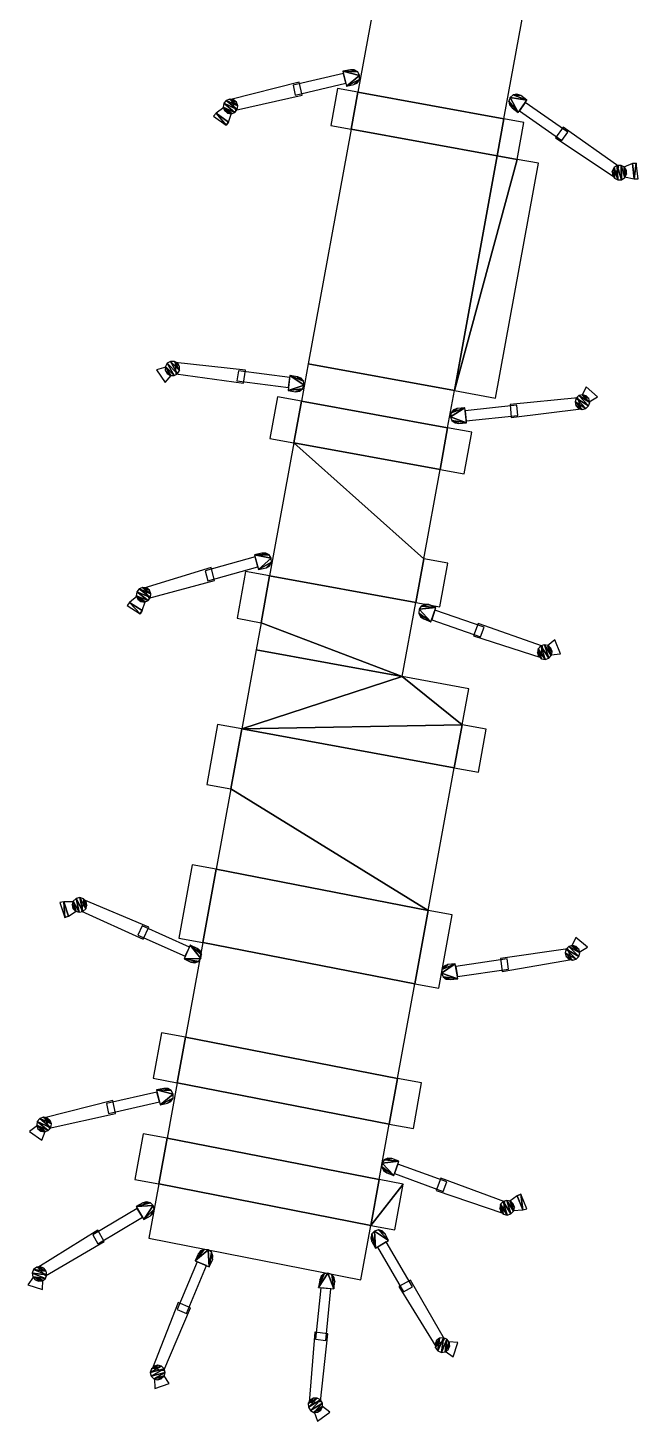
# Model space of a CAD drawing. Extents: x -4152 to 2523, y -9815 to 2776.
# Drawn here: x -2896 to -2547, y -2634 to -1837 of the extents above; entities that cross this region are included whole.
import ezdxf

# ---------------------------------------------------------------- set-up
doc = ezdxf.new("R2010")
doc.units = 0

msp = doc.modelspace()

# ---------------------------------------------------------------- linework, layer by layer
at = {"layer": 'mg_to_dxf', "color": 40}
for points in [[(-2609.88, -1811.67), (-2693.45, -1796.44), (-2707.47, -1873.38), (-2623.91, -1888.61)], [(-2715.73, -1862.56), (-2744.55, -1869.27), (-2743.34, -1874.99), (-2714.37, -1868.18)], [(-2716.03, -1861.35), (-2716.03, -1861.35), (-2707.57, -1861.73), (-2711.74, -1860.52)], [(-2716.03, -1861.35), (-2716.03, -1861.35), (-2706.48, -1863.72), (-2707.57, -1861.73)], [(-2713.97, -1869.81), (-2713.97, -1869.81), (-2706.48, -1863.72), (-2716.03, -1861.35)], [(-2713.97, -1869.81), (-2713.97, -1869.81), (-2706.53, -1865.99), (-2706.48, -1863.72)], [(-2711.74, -1860.52), (-2711.74, -1860.52), (-2707.57, -1861.73), (-2709.49, -1860.57)], [(-2740.97, -1867.54), (-2780.03, -1877.6), (-2777.37, -1883.55), (-2739.4, -1874.96)], [(-2719.16, -1871.25), (-2723, -1892.35), (-2711.32, -1894.48), (-2707.47, -1873.38)], [(-2709.69, -1868.97), (-2709.69, -1868.97), (-2706.53, -1865.99), (-2713.97, -1869.81)], [(-2709.69, -1868.97), (-2709.69, -1868.97), (-2707.71, -1867.89), (-2706.53, -1865.99)], [(-2784.5, -1881.82), (-2784.5, -1881.82), (-2777.87, -1884.88), (-2784.13, -1879.67)], [(-2784.13, -1879.67), (-2784.13, -1879.67), (-2776.48, -1883.2), (-2782.73, -1877.99)], [(-2784.13, -1879.67), (-2784.13, -1879.67), (-2777.87, -1884.88), (-2776.48, -1883.2)], [(-2782.73, -1877.99), (-2782.73, -1877.99), (-2776.11, -1881.05), (-2780.69, -1877.24)], [(-2782.73, -1877.99), (-2782.73, -1877.99), (-2776.48, -1883.2), (-2776.11, -1881.05)], [(-2780.69, -1877.24), (-2780.69, -1877.24), (-2776.86, -1879), (-2778.54, -1877.61)], [(-2780.69, -1877.24), (-2780.69, -1877.24), (-2776.11, -1881.05), (-2776.86, -1879)], [(-2711.32, -1894.48), (-2627.76, -1909.72), (-2623.91, -1888.61), (-2707.47, -1873.38)], [(-2615.78, -1884.98), (-2615.78, -1884.98), (-2620.4, -1876.29), (-2621.15, -1878.43)], [(-2619.26, -1882.35), (-2619.26, -1882.35), (-2621.15, -1878.43), (-2620.73, -1880.64)], [(-2615.78, -1884.98), (-2615.78, -1884.98), (-2621.15, -1878.43), (-2619.26, -1882.35)], [(-2610.87, -1877.8), (-2610.87, -1877.8), (-2618.68, -1874.82), (-2620.4, -1876.29)], [(-2610.87, -1877.8), (-2610.87, -1877.8), (-2620.4, -1876.29), (-2615.78, -1884.98)], [(-2614.35, -1875.17), (-2614.35, -1875.17), (-2616.48, -1874.42), (-2618.68, -1874.82)], [(-2614.35, -1875.17), (-2614.35, -1875.17), (-2618.68, -1874.82), (-2610.87, -1877.8)], [(-2615.08, -1883.95), (-2590.83, -1900.9), (-2587.38, -1896.17), (-2611.81, -1879.18)], [(-2788.55, -1885.42), (-2788.55, -1885.42), (-2790.03, -1887.08), (-2782.76, -1892.21)], [(-2781.45, -1890.42), (-2779.66, -1885.42), (-2784.08, -1882.03), (-2788.55, -1885.42)], [(-2788.55, -1885.42), (-2788.55, -1885.42), (-2782.76, -1892.21), (-2781.45, -1890.42)], [(-2784.5, -1881.82), (-2784.5, -1881.82), (-2779.92, -1885.63), (-2777.87, -1884.88)], [(-2783.74, -1883.86), (-2783.74, -1883.86), (-2779.92, -1885.63), (-2784.5, -1881.82)], [(-2783.74, -1883.86), (-2783.74, -1883.86), (-2782.07, -1885.26), (-2779.92, -1885.63)], [(-2616.31, -1911.8), (-2612.46, -1890.7), (-2623.91, -1888.61), (-2627.76, -1909.72)], [(-2781.45, -1890.42), (-2781.45, -1890.42), (-2782.76, -1892.21)], [(-2735.81, -2028.81), (-2652.25, -2044.05), (-2627.76, -1909.72), (-2711.32, -1894.48)], [(-2594.5, -1899.39), (-2560.9, -1921.71), (-2558.26, -1915.76), (-2590.03, -1893.26)], [(-2616.31, -1911.8), (-2627.76, -1909.72), (-2652.25, -2044.05)], [(-2652.25, -2044.05), (-2628.68, -2048.35), (-2604.18, -1914.01), (-2616.31, -1911.8)], [(-2560.74, -1922.44), (-2560.74, -1922.44), (-2560.96, -1916.49), (-2561.98, -1918.42)], [(-2560.74, -1922.44), (-2560.74, -1922.44), (-2561.98, -1918.42), (-2561.9, -1920.6)], [(-2558.81, -1923.46), (-2558.81, -1923.46), (-2559.12, -1915.33), (-2560.96, -1916.49)], [(-2558.81, -1923.46), (-2558.81, -1923.46), (-2560.96, -1916.49), (-2560.74, -1922.44)], [(-2556.63, -1923.38), (-2556.63, -1923.38), (-2556.94, -1915.24), (-2559.12, -1915.33)], [(-2556.63, -1923.38), (-2556.63, -1923.38), (-2559.12, -1915.33), (-2558.81, -1923.46)], [(-2554.78, -1922.21), (-2554.78, -1922.21), (-2556.94, -1915.24), (-2556.63, -1923.38)], [(-2554.78, -1922.21), (-2554.78, -1922.21), (-2555.01, -1916.26), (-2556.94, -1915.24)], [(-2550.43, -1914.19), (-2555.34, -1916.21), (-2554.9, -1921.76), (-2549.4, -1922.82)], [(-2553.77, -1920.29), (-2553.77, -1920.29), (-2555.01, -1916.26), (-2554.78, -1922.21)], [(-2553.77, -1920.29), (-2553.77, -1920.29), (-2553.85, -1918.11), (-2555.01, -1916.26)], [(-2550.43, -1914.19), (-2550.43, -1914.19), (-2548.21, -1913.97)], [(-2549.4, -1922.82), (-2549.4, -1922.82), (-2548.21, -1913.97), (-2550.43, -1914.19)], [(-2549.4, -1922.82), (-2549.4, -1922.82), (-2547.17, -1922.82), (-2548.21, -1913.97)], [(-2817.76, -2039.39), (-2814.32, -2035.35), (-2817.26, -2030.61), (-2822.63, -2032.2)], [(-2817.59, -2032.45), (-2817.59, -2032.45), (-2814.64, -2035.46), (-2817.57, -2030.27)], [(-2817.59, -2032.45), (-2817.59, -2032.45), (-2816.52, -2034.35), (-2814.64, -2035.46)], [(-2817.57, -2030.27), (-2817.57, -2030.27), (-2812.46, -2035.48), (-2816.46, -2028.39)], [(-2817.57, -2030.27), (-2817.57, -2030.27), (-2814.64, -2035.46), (-2812.46, -2035.48)], [(-2816.46, -2028.39), (-2816.46, -2028.39), (-2810.56, -2034.4), (-2814.56, -2027.32)], [(-2816.46, -2028.39), (-2816.46, -2028.39), (-2812.46, -2035.48), (-2810.56, -2034.4)], [(-2814.56, -2027.32), (-2814.56, -2027.32), (-2809.45, -2032.52), (-2812.38, -2027.34)], [(-2814.56, -2027.32), (-2814.56, -2027.32), (-2810.56, -2034.4), (-2809.45, -2032.52)], [(-2812.38, -2027.34), (-2812.38, -2027.34), (-2809.43, -2030.34), (-2810.5, -2028.44)], [(-2812.38, -2027.34), (-2812.38, -2027.34), (-2809.45, -2032.52), (-2809.43, -2030.34)], [(-2771.8, -2032.34), (-2811.9, -2027.91), (-2811.52, -2034.41), (-2772.97, -2039.83)], [(-2656.13, -2065.35), (-2652.25, -2044.05), (-2735.81, -2028.81), (-2739.7, -2050.12)], [(-2746.44, -2036.63), (-2775.76, -2032.69), (-2776.66, -2038.47), (-2747.16, -2042.37)], [(-2747.36, -2044.02), (-2747.36, -2044.02), (-2738.2, -2040.99), (-2746.29, -2035.39)], [(-2746.29, -2035.39), (-2746.29, -2035.39), (-2738.51, -2038.75), (-2741.99, -2036.13)], [(-2746.29, -2035.39), (-2746.29, -2035.39), (-2738.2, -2040.99), (-2738.51, -2038.75)], [(-2741.99, -2036.13), (-2741.99, -2036.13), (-2738.51, -2038.75), (-2739.9, -2036.98)], [(-2744.05, -2073.96), (-2739.7, -2050.12), (-2753.47, -2047.61), (-2757.82, -2071.45)], [(-2747.36, -2044.02), (-2747.36, -2044.02), (-2739.05, -2043.09), (-2738.2, -2040.99)], [(-2743.06, -2044.77), (-2743.06, -2044.77), (-2739.05, -2043.09), (-2747.36, -2044.02)], [(-2743.06, -2044.77), (-2743.06, -2044.77), (-2740.83, -2044.46), (-2739.05, -2043.09)], [(-2619.81, -2059.53), (-2579.8, -2054.4), (-2581.7, -2048.17), (-2620.44, -2051.97)], [(-2577.07, -2054.35), (-2577.07, -2054.35), (-2582.63, -2048.4), (-2583.27, -2050.49)], [(-2575.48, -2052.86), (-2575.48, -2052.86), (-2581.04, -2046.91), (-2582.63, -2048.4)], [(-2575.48, -2052.86), (-2575.48, -2052.86), (-2582.63, -2048.4), (-2577.07, -2054.35)], [(-2574.84, -2050.77), (-2574.84, -2050.77), (-2578.91, -2046.42), (-2581.04, -2046.91)], [(-2574.84, -2050.77), (-2574.84, -2050.77), (-2581.04, -2046.91), (-2575.48, -2052.86)], [(-2576.8, -2041.86), (-2579.19, -2046.6), (-2575.23, -2050.51), (-2570.37, -2047.7)], [(-2575.34, -2048.65), (-2575.34, -2048.65), (-2578.91, -2046.42), (-2574.84, -2050.77)], [(-2575.34, -2048.65), (-2575.34, -2048.65), (-2576.83, -2047.05), (-2578.91, -2046.42)], [(-2660.48, -2089.2), (-2656.13, -2065.35), (-2739.7, -2050.12), (-2744.05, -2073.96)], [(-2646.31, -2053.92), (-2646.31, -2053.92), (-2654.5, -2059.03), (-2645.33, -2062.57)], [(-2646.31, -2053.92), (-2646.31, -2053.92), (-2654.17, -2056.79), (-2654.5, -2059.03)], [(-2650.67, -2054.22), (-2650.67, -2054.22), (-2654.17, -2056.79), (-2646.31, -2053.92)], [(-2650.67, -2054.22), (-2650.67, -2054.22), (-2652.77, -2055.04), (-2654.17, -2056.79)], [(-2645.47, -2061.33), (-2616.04, -2058.26), (-2616.53, -2052.43), (-2646.12, -2055.58)], [(-2579.2, -2054.84), (-2579.2, -2054.84), (-2583.27, -2050.49), (-2582.77, -2052.61)], [(-2577.07, -2054.35), (-2577.07, -2054.35), (-2583.27, -2050.49), (-2579.2, -2054.84)], [(-2579.2, -2054.84), (-2579.2, -2054.84), (-2582.77, -2052.61), (-2581.28, -2054.21)], [(-2645.33, -2062.57), (-2645.33, -2062.57), (-2654.5, -2059.03), (-2653.68, -2061.14)], [(-2649.68, -2062.86), (-2649.68, -2062.86), (-2653.68, -2061.14), (-2651.91, -2062.53)], [(-2645.33, -2062.57), (-2645.33, -2062.57), (-2653.68, -2061.14), (-2649.68, -2062.86)], [(-2656.13, -2065.35), (-2660.48, -2089.2), (-2646.71, -2091.71), (-2642.36, -2067.86)], [(-2674.35, -2165.27), (-2669.79, -2140.29), (-2744.05, -2073.96), (-2757.92, -2150.04)], [(-2669.79, -2140.29), (-2660.48, -2089.2), (-2744.05, -2073.96)], [(-2766.3, -2139.24), (-2794.8, -2147.18), (-2793.35, -2152.84), (-2764.7, -2144.79)], [(-2766.65, -2138.04), (-2766.65, -2138.04), (-2758.18, -2138.06), (-2762.4, -2137.03)], [(-2766.65, -2138.04), (-2766.65, -2138.04), (-2757.01, -2140), (-2758.18, -2138.06)], [(-2764.23, -2146.4), (-2764.23, -2146.4), (-2757.01, -2140), (-2766.65, -2138.04)], [(-2764.23, -2146.4), (-2764.23, -2146.4), (-2756.96, -2142.27), (-2757.01, -2140)], [(-2759.99, -2145.39), (-2759.99, -2145.39), (-2756.96, -2142.27), (-2764.23, -2146.4)], [(-2762.4, -2137.03), (-2762.4, -2137.03), (-2758.18, -2138.06), (-2760.15, -2136.98)], [(-2759.99, -2145.39), (-2759.99, -2145.39), (-2758.06, -2144.22), (-2756.96, -2142.27)], [(-2660.58, -2167.78), (-2656.02, -2142.8), (-2669.79, -2140.29), (-2674.35, -2165.27)], [(-2791.3, -2145.3), (-2829.89, -2157.03), (-2826.98, -2162.85), (-2789.42, -2152.64)], [(-2762.81, -2176.85), (-2757.92, -2150.04), (-2771.69, -2147.53), (-2776.58, -2174.34)], [(-2682.08, -2207.67), (-2674.35, -2165.27), (-2757.92, -2150.04), (-2762.81, -2176.85)], [(-2834.18, -2161.43), (-2834.18, -2161.43), (-2827.42, -2164.2), (-2833.9, -2159.27)], [(-2833.9, -2159.27), (-2833.9, -2159.27), (-2826.1, -2162.47), (-2832.58, -2157.54)], [(-2833.9, -2159.27), (-2833.9, -2159.27), (-2827.42, -2164.2), (-2826.1, -2162.47)], [(-2832.58, -2157.54), (-2832.58, -2157.54), (-2825.82, -2160.31), (-2830.56, -2156.69)], [(-2832.58, -2157.54), (-2832.58, -2157.54), (-2826.1, -2162.47), (-2825.82, -2160.31)], [(-2830.56, -2156.69), (-2830.56, -2156.69), (-2826.67, -2158.29), (-2828.4, -2156.97)], [(-2830.56, -2156.69), (-2830.56, -2156.69), (-2825.82, -2160.31), (-2826.67, -2158.29)], [(-2838.07, -2165.2), (-2838.07, -2165.2), (-2839.48, -2166.92), (-2832, -2171.74)], [(-2830.76, -2169.9), (-2829.19, -2164.82), (-2833.75, -2161.63), (-2838.07, -2165.2)], [(-2838.07, -2165.2), (-2838.07, -2165.2), (-2832, -2171.74), (-2830.76, -2169.9)], [(-2834.18, -2161.43), (-2834.18, -2161.43), (-2829.44, -2165.04), (-2827.42, -2164.2)], [(-2833.33, -2163.45), (-2833.33, -2163.45), (-2829.44, -2165.04), (-2834.18, -2161.43)], [(-2833.33, -2163.45), (-2833.33, -2163.45), (-2831.6, -2164.77), (-2829.44, -2165.04)], [(-2662.86, -2168.05), (-2662.86, -2168.05), (-2671.19, -2167.3), (-2672.44, -2169.19)], [(-2662.86, -2168.05), (-2662.86, -2168.05), (-2672.44, -2169.19), (-2665.64, -2176.3)], [(-2666.92, -2166.47), (-2666.92, -2166.47), (-2669.17, -2166.32), (-2671.19, -2167.3)], [(-2666.92, -2166.47), (-2666.92, -2166.47), (-2671.19, -2167.3), (-2662.86, -2168.05)], [(-2830.76, -2169.9), (-2830.76, -2169.9), (-2832, -2171.74), (-2831.99, -2171.75)], [(-2665.64, -2176.3), (-2665.64, -2176.3), (-2672.44, -2169.19), (-2672.59, -2171.45)], [(-2669.71, -2174.71), (-2669.71, -2174.71), (-2672.59, -2171.45), (-2671.58, -2173.46)], [(-2665.64, -2176.3), (-2665.64, -2176.3), (-2672.59, -2171.45), (-2669.71, -2174.71)], [(-2665.24, -2175.12), (-2637.31, -2184.85), (-2635.27, -2179.37), (-2663.39, -2169.64)], [(-2762.81, -2176.85), (-2765.65, -2192.44), (-2682.08, -2207.67)], [(-2641.26, -2184.4), (-2602.86, -2196.77), (-2601.94, -2190.33), (-2638.61, -2177.29)], [(-2602.51, -2197.44), (-2602.51, -2197.44), (-2604.34, -2191.76), (-2604.79, -2193.9)], [(-2600.37, -2197.89), (-2600.37, -2197.89), (-2602.88, -2190.15), (-2604.34, -2191.76)], [(-2600.37, -2197.89), (-2600.37, -2197.89), (-2604.34, -2191.76), (-2602.51, -2197.44)], [(-2598.3, -2197.22), (-2598.3, -2197.22), (-2600.8, -2189.48), (-2602.88, -2190.15)], [(-2598.3, -2197.22), (-2598.3, -2197.22), (-2602.88, -2190.15), (-2600.37, -2197.89)], [(-2596.84, -2195.6), (-2596.84, -2195.6), (-2600.8, -2189.48), (-2598.3, -2197.22)], [(-2596.84, -2195.6), (-2596.84, -2195.6), (-2598.67, -2189.93), (-2600.8, -2189.48)], [(-2594.82, -2186.7), (-2599, -2189.98), (-2597.07, -2195.2), (-2591.48, -2194.73)], [(-2596.38, -2193.47), (-2596.38, -2193.47), (-2598.67, -2189.93), (-2596.84, -2195.6)], [(-2596.38, -2193.47), (-2596.38, -2193.47), (-2597.05, -2191.39), (-2598.67, -2189.93)], [(-2682.08, -2207.67), (-2682.08, -2207.67), (-2765.65, -2192.44), (-2773.88, -2237.61)], [(-2602.51, -2197.44), (-2602.51, -2197.44), (-2604.79, -2193.9), (-2604.12, -2195.97)], [(-2682.08, -2207.67), (-2682.08, -2207.67), (-2773.88, -2237.61), (-2647.83, -2235.26)], [(-2647.83, -2235.26), (-2644.06, -2214.61), (-2682.08, -2207.67)], [(-2780.14, -2271.94), (-2773.88, -2237.61), (-2787.66, -2235.1), (-2793.92, -2269.43)], [(-2667.21, -2341.51), (-2652.3, -2259.78), (-2773.88, -2237.61), (-2780.14, -2271.94)], [(-2647.83, -2235.26), (-2647.83, -2235.26), (-2773.88, -2237.61), (-2652.3, -2259.78)], [(-2647.83, -2235.26), (-2652.3, -2259.78), (-2638.53, -2262.29), (-2634.05, -2237.77)], [(-2667.21, -2341.51), (-2780.14, -2271.94), (-2788.51, -2317.81)], [(-2802.28, -2315.3), (-2809.93, -2357.27), (-2796.16, -2359.78), (-2788.51, -2317.81)], [(-2674.87, -2383.48), (-2667.21, -2341.51), (-2788.51, -2317.81), (-2796.16, -2359.78)], [(-2870.25, -2336.09), (-2870.25, -2336.09), (-2866.83, -2342.53), (-2868.66, -2334.6)], [(-2868.66, -2334.6), (-2868.66, -2334.6), (-2864.7, -2342.04), (-2866.53, -2334.11)], [(-2868.66, -2334.6), (-2868.66, -2334.6), (-2866.83, -2342.53), (-2864.7, -2342.04)], [(-2866.53, -2334.11), (-2866.53, -2334.11), (-2863.11, -2340.56), (-2864.45, -2334.75)], [(-2866.53, -2334.11), (-2866.53, -2334.11), (-2864.7, -2342.04), (-2863.11, -2340.56)], [(-2826.96, -2351.07), (-2864.15, -2335.44), (-2865.63, -2341.78), (-2830.21, -2357.92)], [(-2864.45, -2334.75), (-2864.45, -2334.75), (-2862.47, -2338.47), (-2862.96, -2336.35)], [(-2864.45, -2334.75), (-2864.45, -2334.75), (-2863.11, -2340.56), (-2862.47, -2338.47)], [(-2875.66, -2336.5), (-2875.66, -2336.5), (-2877.84, -2336.92), (-2875.16, -2345.41)], [(-2873.03, -2344.78), (-2868.58, -2341.88), (-2870.05, -2336.51), (-2875.66, -2336.5)], [(-2875.66, -2336.5), (-2875.66, -2336.5), (-2875.16, -2345.41), (-2873.03, -2344.78)], [(-2870.89, -2338.17), (-2870.89, -2338.17), (-2868.91, -2341.9), (-2870.25, -2336.09)], [(-2870.89, -2338.17), (-2870.89, -2338.17), (-2870.4, -2340.3), (-2868.91, -2341.9)], [(-2870.25, -2336.09), (-2870.25, -2336.09), (-2868.91, -2341.9), (-2866.83, -2342.53)], [(-2653.46, -2344.02), (-2667.21, -2341.51), (-2674.87, -2383.48), (-2661.12, -2385.99)], [(-2873.03, -2344.78), (-2873.03, -2344.78), (-2875.16, -2345.41), (-2875.16, -2345.42)], [(-2803.86, -2362.38), (-2830.86, -2350.28), (-2833.36, -2355.57), (-2806.18, -2367.68)], [(-2582.82, -2356.85), (-2585, -2361.69), (-2580.86, -2365.42), (-2576.14, -2362.4)], [(-2806.84, -2369.21), (-2806.84, -2369.21), (-2797.2, -2368.91), (-2803.36, -2361.24)], [(-2684.75, -2437.65), (-2674.87, -2383.48), (-2796.16, -2359.78), (-2806.04, -2413.95)], [(-2803.36, -2361.24), (-2803.36, -2361.24), (-2796.86, -2366.67), (-2799.45, -2363.17)], [(-2803.36, -2361.24), (-2803.36, -2361.24), (-2797.2, -2368.91), (-2796.86, -2366.67)], [(-2799.45, -2363.17), (-2799.45, -2363.17), (-2796.86, -2366.67), (-2797.69, -2364.58)], [(-2625, -2376.4), (-2585.26, -2369.51), (-2587.43, -2363.37), (-2625.97, -2368.88)], [(-2582.53, -2369.34), (-2582.53, -2369.34), (-2588.35, -2363.65), (-2588.89, -2365.76)], [(-2584.63, -2369.93), (-2584.63, -2369.93), (-2588.89, -2365.76), (-2588.31, -2367.86)], [(-2582.53, -2369.34), (-2582.53, -2369.34), (-2588.89, -2365.76), (-2584.63, -2369.93)], [(-2581.01, -2367.78), (-2581.01, -2367.78), (-2586.83, -2362.09), (-2588.35, -2363.65)], [(-2581.01, -2367.78), (-2581.01, -2367.78), (-2588.35, -2363.65), (-2582.53, -2369.34)], [(-2580.47, -2365.67), (-2580.47, -2365.67), (-2584.72, -2361.5), (-2586.83, -2362.09)], [(-2580.47, -2365.67), (-2580.47, -2365.67), (-2586.83, -2362.09), (-2581.01, -2367.78)], [(-2581.05, -2363.57), (-2581.05, -2363.57), (-2584.72, -2361.5), (-2580.47, -2365.67)], [(-2581.05, -2363.57), (-2581.05, -2363.57), (-2582.61, -2362.04), (-2584.72, -2361.5)], [(-2806.84, -2369.21), (-2806.84, -2369.21), (-2798.61, -2370.68), (-2797.2, -2368.91)], [(-2802.93, -2371.14), (-2802.93, -2371.14), (-2798.61, -2370.68), (-2806.84, -2369.21)], [(-2802.93, -2371.14), (-2802.93, -2371.14), (-2800.7, -2371.48), (-2798.61, -2370.68)], [(-2651.73, -2371.97), (-2651.73, -2371.97), (-2659.68, -2377.43), (-2650.36, -2380.56)], [(-2651.73, -2371.97), (-2651.73, -2371.97), (-2659.45, -2375.18), (-2659.68, -2377.43)], [(-2656.07, -2372.45), (-2656.07, -2372.45), (-2659.45, -2375.18), (-2651.73, -2371.97)], [(-2656.07, -2372.45), (-2656.07, -2372.45), (-2658.13, -2373.37), (-2659.45, -2375.18)], [(-2650.56, -2379.33), (-2621.3, -2374.97), (-2622.04, -2369.16), (-2651.46, -2373.62)], [(-2584.63, -2369.93), (-2584.63, -2369.93), (-2588.31, -2367.86), (-2586.75, -2369.38)], [(-2650.36, -2380.56), (-2650.36, -2380.56), (-2659.68, -2377.43), (-2658.76, -2379.5)], [(-2654.7, -2381.05), (-2654.7, -2381.05), (-2658.76, -2379.5), (-2656.94, -2380.81)], [(-2650.36, -2380.56), (-2650.36, -2380.56), (-2658.76, -2379.5), (-2654.7, -2381.05)], [(-2819.81, -2411.44), (-2824.56, -2437.48), (-2810.78, -2439.99), (-2806.04, -2413.95)], [(-2689.5, -2463.69), (-2684.75, -2437.65), (-2806.04, -2413.95), (-2810.78, -2439.99)], [(-2675.74, -2466.2), (-2670.99, -2440.16), (-2684.75, -2437.65), (-2689.5, -2463.69)], [(-2822.36, -2445.33), (-2851.19, -2451.94), (-2850, -2457.67), (-2821.01, -2450.95)], [(-2822.65, -2444.12), (-2822.65, -2444.12), (-2814.19, -2444.53), (-2818.36, -2443.3)], [(-2822.65, -2444.12), (-2822.65, -2444.12), (-2813.11, -2446.52), (-2814.19, -2444.53)], [(-2820.62, -2452.58), (-2820.62, -2452.58), (-2813.11, -2446.52), (-2822.65, -2444.12)], [(-2820.62, -2452.58), (-2820.62, -2452.58), (-2813.17, -2448.78), (-2813.11, -2446.52)], [(-2818.36, -2443.3), (-2818.36, -2443.3), (-2814.19, -2444.53), (-2816.11, -2443.36)], [(-2695.3, -2495.46), (-2689.5, -2463.69), (-2810.78, -2439.99), (-2816.58, -2471.77)], [(-2847.61, -2450.22), (-2886.7, -2460.16), (-2884.06, -2466.11), (-2846.07, -2457.65)], [(-2816.33, -2451.76), (-2816.33, -2451.76), (-2813.17, -2448.78), (-2820.62, -2452.58)], [(-2816.33, -2451.76), (-2816.33, -2451.76), (-2814.35, -2450.69), (-2813.17, -2448.78)], [(-2891.18, -2464.36), (-2891.18, -2464.36), (-2884.57, -2467.44), (-2890.81, -2462.21)], [(-2890.81, -2462.21), (-2890.81, -2462.21), (-2883.17, -2465.77), (-2889.41, -2460.54)], [(-2890.81, -2462.21), (-2890.81, -2462.21), (-2884.57, -2467.44), (-2883.17, -2465.77)], [(-2889.41, -2460.54), (-2889.41, -2460.54), (-2882.79, -2463.62), (-2887.36, -2459.79)], [(-2889.41, -2460.54), (-2889.41, -2460.54), (-2883.17, -2465.77), (-2882.79, -2463.62)], [(-2887.36, -2459.79), (-2887.36, -2459.79), (-2883.54, -2461.57), (-2885.21, -2460.17)], [(-2887.36, -2459.79), (-2887.36, -2459.79), (-2882.79, -2463.62), (-2883.54, -2461.57)], [(-2888.16, -2472.97), (-2886.36, -2467.98), (-2890.77, -2464.58), (-2895.25, -2467.95)], [(-2891.18, -2464.36), (-2891.18, -2464.36), (-2886.62, -2468.19), (-2884.57, -2467.44)], [(-2890.44, -2466.41), (-2890.44, -2466.41), (-2886.62, -2468.19), (-2891.18, -2464.36)], [(-2890.44, -2466.41), (-2890.44, -2466.41), (-2888.76, -2467.81), (-2886.62, -2468.19)], [(-2821.35, -2497.94), (-2816.58, -2471.77), (-2830.35, -2469.25), (-2835.12, -2495.43)], [(-2700.08, -2521.64), (-2695.3, -2495.46), (-2816.58, -2471.77), (-2821.35, -2497.94)], [(-2686.93, -2493.18), (-2686.93, -2493.18), (-2693.62, -2485.97), (-2693.8, -2488.23)], [(-2684.02, -2484.98), (-2684.02, -2484.98), (-2692.34, -2484.11), (-2693.62, -2485.97)], [(-2684.02, -2484.98), (-2684.02, -2484.98), (-2693.62, -2485.97), (-2686.93, -2493.18)], [(-2688.07, -2483.33), (-2688.07, -2483.33), (-2690.31, -2483.16), (-2692.34, -2484.11)], [(-2688.07, -2483.33), (-2688.07, -2483.33), (-2692.34, -2484.11), (-2684.02, -2484.98)], [(-2686.52, -2492.01), (-2658.73, -2502.17), (-2656.61, -2496.71), (-2684.58, -2486.56)], [(-2690.97, -2491.54), (-2690.97, -2491.54), (-2693.8, -2488.23), (-2692.83, -2490.26)], [(-2686.93, -2493.18), (-2686.93, -2493.18), (-2693.8, -2488.23), (-2690.97, -2491.54)], [(-2662.67, -2501.65), (-2624.47, -2514.6), (-2623.44, -2508.18), (-2659.92, -2494.58)], [(-2821.35, -2497.94), (-2827.02, -2529.04), (-2705.75, -2552.74), (-2700.08, -2521.64)], [(-2681.53, -2497.97), (-2681.53, -2497.97), (-2695.3, -2495.46), (-2700.08, -2521.64)], [(-2681.53, -2497.97), (-2681.53, -2497.97), (-2700.08, -2521.64), (-2686.31, -2524.15)], [(-2681.53, -2497.97), (-2681.53, -2497.97), (-2700.08, -2521.64), (-2681.53, -2497.97)], [(-2834.34, -2510.89), (-2834.34, -2510.89), (-2826.16, -2508.69), (-2830.51, -2508.8)], [(-2834.34, -2510.89), (-2834.34, -2510.89), (-2824.53, -2510.26), (-2826.16, -2508.69)], [(-2829.83, -2518.32), (-2829.83, -2518.32), (-2824.53, -2510.26), (-2834.34, -2510.89)], [(-2830.51, -2508.8), (-2830.51, -2508.8), (-2826.16, -2508.69), (-2828.34, -2508.17)], [(-2829.83, -2518.32), (-2829.83, -2518.32), (-2823.89, -2512.44), (-2824.53, -2510.26)], [(-2624.12, -2515.27), (-2624.12, -2515.27), (-2625.87, -2509.57), (-2626.36, -2511.7)], [(-2622, -2515.76), (-2622, -2515.76), (-2624.38, -2507.98), (-2625.87, -2509.57)], [(-2622, -2515.76), (-2622, -2515.76), (-2625.87, -2509.57), (-2624.12, -2515.27)], [(-2619.91, -2515.12), (-2619.91, -2515.12), (-2622.3, -2507.34), (-2624.38, -2507.98)], [(-2619.91, -2515.12), (-2619.91, -2515.12), (-2624.38, -2507.98), (-2622, -2515.76)], [(-2618.42, -2513.52), (-2618.42, -2513.52), (-2622.3, -2507.34), (-2619.91, -2515.12)], [(-2618.42, -2513.52), (-2618.42, -2513.52), (-2620.17, -2507.83), (-2622.3, -2507.34)], [(-2616.27, -2504.65), (-2620.5, -2507.86), (-2618.66, -2513.12), (-2613.06, -2512.73)], [(-2617.94, -2511.4), (-2617.94, -2511.4), (-2620.17, -2507.83), (-2618.42, -2513.52)], [(-2617.94, -2511.4), (-2617.94, -2511.4), (-2618.57, -2509.31), (-2620.17, -2507.83)], [(-2616.27, -2504.65), (-2616.27, -2504.65), (-2614.19, -2503.87)], [(-2613.06, -2512.73), (-2613.06, -2512.73), (-2614.19, -2503.87), (-2616.27, -2504.65)], [(-2613.06, -2512.73), (-2613.06, -2512.73), (-2610.91, -2512.15), (-2614.19, -2503.87)], [(-2833.7, -2511.95), (-2859.14, -2527.05), (-2856.26, -2532.14), (-2830.7, -2516.9)], [(-2826, -2516.24), (-2826, -2516.24), (-2823.89, -2512.44), (-2829.83, -2518.32)], [(-2826, -2516.24), (-2826, -2516.24), (-2824.44, -2514.61), (-2823.89, -2512.44)], [(-2624.12, -2515.27), (-2624.12, -2515.27), (-2626.36, -2511.7), (-2625.72, -2513.78)], [(-2856.25, -2524.32), (-2890.45, -2545.71), (-2886.12, -2550.57), (-2852.52, -2530.92)], [(-2699.41, -2530.85), (-2699.41, -2530.85), (-2699.49, -2526.5), (-2700.03, -2528.68)], [(-2697.35, -2534.7), (-2697.35, -2534.7), (-2697.91, -2524.88), (-2699.49, -2526.5)], [(-2697.35, -2534.7), (-2697.35, -2534.7), (-2699.49, -2526.5), (-2699.41, -2530.85)], [(-2689.88, -2530.23), (-2689.88, -2530.23), (-2695.73, -2524.25), (-2697.91, -2524.88)], [(-2689.88, -2530.23), (-2689.88, -2530.23), (-2697.91, -2524.88), (-2697.35, -2534.7)], [(-2691.94, -2526.38), (-2691.94, -2526.38), (-2695.73, -2524.25), (-2689.88, -2530.23)], [(-2691.94, -2526.38), (-2691.94, -2526.38), (-2693.56, -2524.81), (-2695.73, -2524.25)], [(-2696.28, -2534.06), (-2681.34, -2559.59), (-2676.23, -2556.74), (-2691.32, -2531.09)], [(-2799.44, -2542.46), (-2810.88, -2569.74), (-2805.53, -2572.11), (-2794.09, -2544.64)], [(-2800.59, -2541.99), (-2800.59, -2541.99), (-2795.33, -2535.35), (-2798.76, -2538.03)], [(-2800.59, -2541.99), (-2800.59, -2541.99), (-2793.08, -2535.64), (-2795.33, -2535.35)], [(-2792.54, -2545.27), (-2792.54, -2545.27), (-2793.08, -2535.64), (-2800.59, -2541.99)], [(-2798.76, -2538.03), (-2798.76, -2538.03), (-2795.33, -2535.35), (-2797.4, -2536.23)], [(-2792.54, -2545.27), (-2792.54, -2545.27), (-2791.27, -2537.01), (-2793.08, -2535.64)], [(-2790.7, -2541.31), (-2790.7, -2541.31), (-2791.27, -2537.01), (-2792.54, -2545.27)], [(-2790.7, -2541.31), (-2790.7, -2541.31), (-2790.42, -2539.08), (-2791.27, -2537.01)], [(-2893.73, -2548.92), (-2893.73, -2548.92), (-2885.37, -2549.97), (-2892.91, -2546.9)], [(-2893.73, -2548.92), (-2893.73, -2548.92), (-2886.19, -2551.99), (-2885.37, -2549.97)], [(-2893.43, -2551.08), (-2893.43, -2551.08), (-2886.19, -2551.99), (-2893.73, -2548.92)], [(-2892.91, -2546.9), (-2892.91, -2546.9), (-2885.67, -2547.81), (-2891.18, -2545.56)], [(-2892.91, -2546.9), (-2892.91, -2546.9), (-2885.37, -2549.97), (-2885.67, -2547.81)], [(-2891.18, -2545.56), (-2891.18, -2545.56), (-2887, -2546.09), (-2889.02, -2545.26)], [(-2891.18, -2545.56), (-2891.18, -2545.56), (-2885.67, -2547.81), (-2887, -2546.09)], [(-2729.9, -2557.22), (-2729.9, -2557.22), (-2724.57, -2548.96), (-2726.8, -2549.34)], [(-2721.24, -2558.01), (-2721.24, -2558.01), (-2724.57, -2548.96), (-2729.9, -2557.22)], [(-2729.9, -2557.22), (-2729.9, -2557.22), (-2726.8, -2549.34), (-2729.3, -2552.89)], [(-2729.3, -2552.89), (-2729.3, -2552.89), (-2726.8, -2549.34), (-2728.52, -2550.78)], [(-2721.24, -2558.01), (-2721.24, -2558.01), (-2722.44, -2549.74), (-2724.57, -2548.96)], [(-2720.64, -2553.69), (-2720.64, -2553.69), (-2722.44, -2549.74), (-2721.24, -2558.01)], [(-2720.64, -2553.69), (-2720.64, -2553.69), (-2721.02, -2551.47), (-2722.44, -2549.74)], [(-2887.93, -2558.35), (-2887.74, -2553.04), (-2892.97, -2551.15), (-2896.21, -2555.73)], [(-2893.43, -2551.08), (-2893.43, -2551.08), (-2887.92, -2553.33), (-2886.19, -2551.99)], [(-2892.1, -2552.8), (-2892.1, -2552.8), (-2887.92, -2553.33), (-2893.43, -2551.08)], [(-2892.1, -2552.8), (-2892.1, -2552.8), (-2890.08, -2553.62), (-2887.92, -2553.33)], [(-2728.66, -2557.33), (-2731.65, -2586.76), (-2725.84, -2587.48), (-2722.9, -2557.86)], [(-2684.05, -2556.69), (-2662.87, -2591.01), (-2657.98, -2586.71), (-2677.43, -2552.99)], [(-2810.19, -2565.83), (-2824.9, -2603.38), (-2818.53, -2604.71), (-2803.25, -2568.9)], [(-2732.13, -2582.82), (-2735.25, -2623.03), (-2728.77, -2622.44), (-2724.6, -2583.74)], [(-2663.03, -2591.75), (-2663.03, -2591.75), (-2662.48, -2587.57), (-2663.31, -2589.59)], [(-2663.03, -2591.75), (-2663.03, -2591.75), (-2660.74, -2586.25), (-2662.48, -2587.57)], [(-2661.7, -2593.48), (-2661.7, -2593.48), (-2660.74, -2586.25), (-2663.03, -2591.75)], [(-2661.7, -2593.48), (-2661.7, -2593.48), (-2658.58, -2585.96), (-2660.74, -2586.25)], [(-2659.69, -2594.32), (-2659.69, -2594.32), (-2658.58, -2585.96), (-2661.7, -2593.48)], [(-2659.69, -2594.32), (-2659.69, -2594.32), (-2656.57, -2586.8), (-2658.58, -2585.96)], [(-2657.53, -2594.04), (-2657.53, -2594.04), (-2656.57, -2586.8), (-2659.69, -2594.32)], [(-2657.53, -2594.04), (-2657.53, -2594.04), (-2655.24, -2588.53), (-2656.57, -2586.8)], [(-2655.8, -2592.71), (-2655.8, -2592.71), (-2655.24, -2588.53), (-2657.53, -2594.04)], [(-2650.21, -2588.57), (-2655.52, -2588.35), (-2657.45, -2593.58), (-2652.89, -2596.84)], [(-2655.8, -2592.71), (-2655.8, -2592.71), (-2654.96, -2590.69), (-2655.24, -2588.53)], [(-2826.17, -2605.8), (-2826.17, -2605.8), (-2819.81, -2602.22), (-2825.58, -2603.7)], [(-2826.17, -2605.8), (-2826.17, -2605.8), (-2818.28, -2603.78), (-2819.81, -2602.22)], [(-2825.63, -2607.91), (-2825.63, -2607.91), (-2818.28, -2603.78), (-2826.17, -2605.8)], [(-2825.63, -2607.91), (-2825.63, -2607.91), (-2817.74, -2605.89), (-2818.28, -2603.78)], [(-2824.1, -2609.47), (-2824.1, -2609.47), (-2817.74, -2605.89), (-2825.63, -2607.91)], [(-2825.58, -2603.7), (-2825.58, -2603.7), (-2821.91, -2601.63), (-2824.02, -2602.18)], [(-2825.58, -2603.7), (-2825.58, -2603.7), (-2819.81, -2602.22), (-2821.91, -2601.63)], [(-2824.1, -2609.47), (-2824.1, -2609.47), (-2818.33, -2607.99), (-2817.74, -2605.89)], [(-2822, -2610.06), (-2822, -2610.06), (-2818.33, -2607.99), (-2824.1, -2609.47)], [(-2815.34, -2612.04), (-2818.35, -2607.66), (-2823.69, -2609.26), (-2823.56, -2614.87)], [(-2822, -2610.06), (-2822, -2610.06), (-2819.89, -2609.52), (-2818.33, -2607.99)], [(-2735.81, -2623.53), (-2735.81, -2623.53), (-2730.72, -2620.44), (-2732.9, -2620.49)], [(-2735.76, -2625.72), (-2735.76, -2625.72), (-2730.72, -2620.44), (-2735.81, -2623.53)], [(-2735.81, -2623.53), (-2735.81, -2623.53), (-2732.9, -2620.49), (-2734.77, -2621.62)], [(-2735.76, -2625.72), (-2735.76, -2625.72), (-2728.81, -2621.48), (-2730.72, -2620.44)], [(-2734.63, -2627.58), (-2734.63, -2627.58), (-2728.81, -2621.48), (-2735.76, -2625.72)], [(-2734.63, -2627.58), (-2734.63, -2627.58), (-2727.68, -2623.35), (-2728.81, -2621.48)], [(-2732.72, -2628.63), (-2732.72, -2628.63), (-2727.68, -2623.35), (-2734.63, -2627.58)], [(-2732.72, -2628.63), (-2732.72, -2628.63), (-2727.63, -2625.53), (-2727.68, -2623.35)], [(-2730.53, -2628.57), (-2730.53, -2628.57), (-2727.63, -2625.53), (-2732.72, -2628.63)], [(-2723.59, -2628.52), (-2727.74, -2625.22), (-2732.38, -2628.3), (-2730.62, -2633.63)], [(-2730.53, -2628.57), (-2730.53, -2628.57), (-2728.67, -2627.44), (-2727.63, -2625.53)]]:
    msp.add_3dface(points, dxfattribs=at)

doc.saveas('drawing.dxf')
